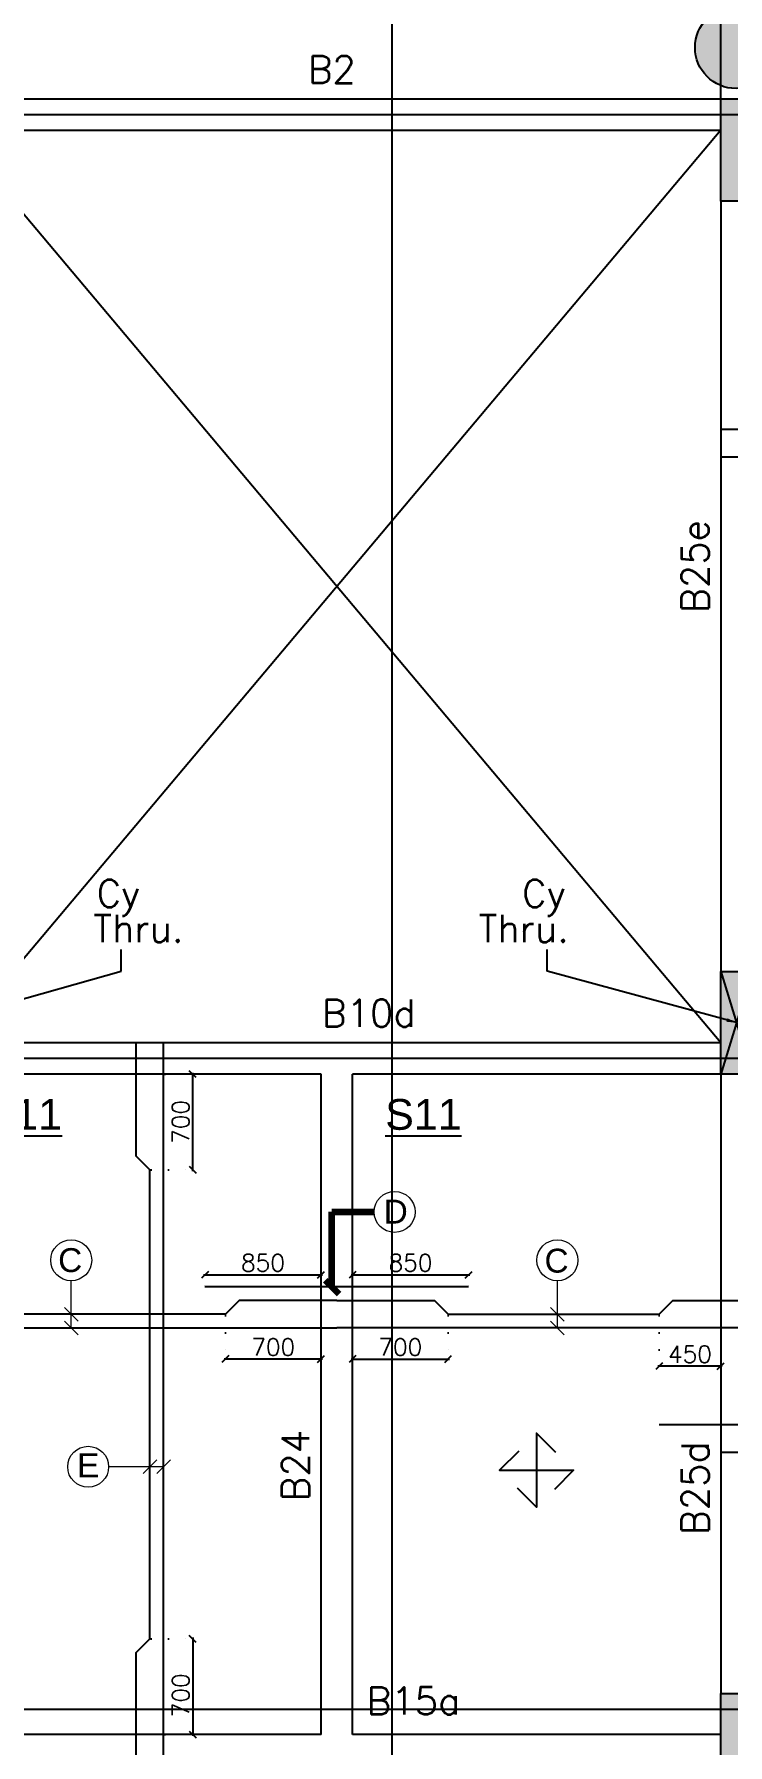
# Model space of a CAD drawing. Header units: millimetres. Extents: x 1772430 to 1864909, y -1443517 to -1381610.
# Drawn here: x 1799122 to 1804198, y -1407685 to -1395162 of the extents above; entities that cross this region are included whole.
import ezdxf

# ---------------------------------------------------------------- set-up
doc = ezdxf.new("R2010")
doc.units = ezdxf.units.MM
doc.header["$LTSCALE"] = 100
doc.header["$MEASUREMENT"] = 0
doc.header["$PDMODE"] = 98
for name, pattern in [('1', [0]), ('ACAD_ISO02W100', [15, 12, -3]), ('CENTER2', [28.575000000000003, 19.05, -3.175, 3.175, -3.175]), ('CONTINOUS', [0]), ('DOT', [0.25, 0, -0.25]), ('HIDDEN', [0.375, 0.25, -0.125])]:
    doc.linetypes.add(name, pattern=pattern)
for name, color, linetype in [('BEAM NO', 7, '1'), ('BEAM-230X450', 31, 'Continuous'), ('BEAM-230X600', 150, 'Continuous'), ('BEAM-300X600', 4, 'Continuous'), ('DIM', 191, 'Continuous'), ('Projection', 5, 'Continuous'), ('Roof', 7, 'Continuous'), ('s-steel', 1, 'Continuous'), ('S-STRU. CUTOUT', 3, 'Continuous'), ('SLAB NO.', 4, 'Continuous'), ('STEEL', 1, 'Continuous'), ('STR.COLUMN', 1, 'Continuous')]:
    doc.layers.add(name, color=color, linetype=linetype)
for name, color, linetype, lineweight in [('CENTER_LINE', 8, 'CENTER2', 25), ('GRID', 252, 'ACAD_ISO02W100', 9), ('LEADER', 191, 'Continuous', 15), ('S-B5-230X600', 120, 'HIDDEN', 25), ('SLAB STEEL MARK', 133, 'Continuous', 30)]:
    doc.layers.add(name, color=color, linetype=linetype, lineweight=lineweight)
doc.styles.add('AR', font='', dxfattribs={"width": 0.8})
doc.styles.add('DEEPAK', font='arial.ttf')
doc.styles.add('ROMANS', font='romans.shx')
doc.styles.add('RS', font='romans.shx', dxfattribs={"width": 0.9})
doc.styles.add('style1', font='arial.ttf')
doc.styles.get('AR').set_extended_font_data('Arial Unicode MS')
doc.dimstyles.new('100', dxfattribs={"dimtxt": 180, "dimasz": 80, "dimexe": 0.18, "dimexo": 0.0625, "dimgap": 1, "dimtad": 1, "dimdec": 0, "dimzin": 0, "dimdsep": 46, "dimtxsty": 'AR', "dimblk": 'DOT', "dimcen": 0.09, "dimse1": 1, "dimse2": 1, "dimclrd": 50, "dimclrt": 256, "dimadec": 0, "dimazin": 0, "dimtfac": 1, "dimtdec": 0, "dimtix": 1, "dimtofl": 0, "dimtmove": 2, "dimatfit": 0, "dimfxl": 1, "dimtolj": 1, "dimtzin": 0, "dimlwd": -1, "dimarcsym": 0})
doc.dimstyles.new('KRUNAL-MM', dxfattribs={"dimtxt": 50, "dimasz": 35, "dimexe": 25, "dimexo": 0, "dimgap": 15, "dimtad": 1, "dimdec": 0, "dimzin": 0, "dimdsep": 46, "dimtxsty": 'RS', "dimblk": 'OBLIQUE', "dimcen": 0, "dimdle": 25, "dimclrd": 256, "dimclre": 256, "dimclrt": 7, "dimadec": 0, "dimazin": 0, "dimtfac": 1, "dimtdec": 0, "dimtix": 1, "dimtmove": 0, "dimatfit": 2, "dimfxl": 1, "dimtolj": 1, "dimtzin": 0, "dimlwd": -1, "dimlwe": -1, "dimarcsym": 0})
doc.dimstyles.new('pag', dxfattribs={"dimtxt": 180, "dimasz": 150, "dimexe": 100, "dimexo": 0, "dimgap": 50, "dimtad": 1, "dimdec": 0, "dimzin": 0, "dimdsep": 46, "dimtxsty": 'ROMANS', "dimblk": 'OBLIQUE', "dimcen": 0, "dimdle": 100, "dimclrd": 256, "dimclre": 256, "dimclrt": 256, "dimadec": 0, "dimazin": 0, "dimtfac": 1, "dimtdec": 0, "dimtmove": 2, "dimatfit": 3, "dimfxl": 1, "dimtolj": 1, "dimtzin": 0, "dimlwd": -1, "dimlwe": -1, "dimarcsym": 0})

# ---------------------------------------------------------------- blocks, each defined once
blk = doc.blocks.new('Roof')
at = {"layer": 'Roof', "color": 6, "const_width": 10}
blk.add_lwpolyline([(1858436.077483638, -1397248.806724623), (1844736.104979049, -1400678.482938859), (1844736.104979049, -1399748.806724623), (1804146.104974095, -1399748.957714752), (1804146.104974091, -1397248.806724619)], close=True, dxfattribs=at)
blk = doc.blocks.new('FIRST FLOOR COLUMNS')
at = {"layer": 'CENTER_LINE', "ltscale": 50}
for p, q in [((17924.99999999907, -41973.1161462171), (17924.99999999907, 11660.11409838125)), ((68022.25780571625, -115), (-4699.232308062259, -115)), ((68022.25780571625, -7025), (-4699.232308062259, -7025)), ((68022.25780571764, -11790), (-4699.232308060862, -11790))]:
    blk.add_line(p, q, dxfattribs=at)
blk = doc.blocks.new('COL')
h = blk.add_hatch(color=2)
h.dxf.hatch_style = 1
h.paths.add_polyline_path([(1804146.104974095, -1406138.806724623), (1804376.104974095, -1406138.806724623), (1804376.104974095, -1406888.806724623), (1804146.104974095, -1406888.806724623)])
at = {"layer": 'STR.COLUMN', "transparency": 33554687}
h = blk.add_hatch(color=256, dxfattribs=at)
h.dxf.hatch_style = 1
h.paths.add_polyline_path([(1804146.104974095, -1400498.806724623), (1804376.104974095, -1400498.806724623), (1804376.104974095, -1399978.806724624), (1804596.104974095, -1399978.806724624), (1804596.104974095, -1399748.806724623), (1804146.104974095, -1399748.806724623)])
h = blk.add_hatch(color=256, dxfattribs=at)
h.dxf.hatch_style = 1
h.paths.add_polyline_path([(1804146.104974095, -1412173.806724623), (1804596.104974095, -1412173.806724623), (1804596.104974095, -1411423.806724623), (1804146.104974095, -1411423.806724623)])
at = {"layer": 'STR.COLUMN', "color": 5}
blk.add_lwpolyline([(1804146.104974095, -1399748.806724623), (1804596.104974095, -1399748.806724623), (1804596.104974095, -1399978.806724624), (1804376.104974095, -1399978.806724624), (1804376.104974095, -1400498.806724623), (1804146.104974095, -1400498.806724623), (1804146.104974095, -1399748.806724623)], close=True, dxfattribs=at)
for points in [[(1804146.104974095, -1406138.806724623), (1804376.104974095, -1406138.806724623), (1804376.104974095, -1406888.806724623), (1804146.104974095, -1406888.806724623), (1804146.104974095, -1406138.806724623)], [(1804146.104974095, -1406138.806724623), (1804376.104974095, -1406888.806724623)], [(1804376.104974095, -1406138.806724623), (1804146.104974095, -1406888.806724623)], [(1804146.104974095, -1411423.806724623), (1804596.104974095, -1411423.806724623), (1804596.104974095, -1412173.806724623), (1804146.104974095, -1412173.806724623), (1804146.104974095, -1411423.806724623)]]:
    blk.add_lwpolyline(points, dxfattribs=at)
blk = doc.blocks.new('Col_600 Dia')
at = {"layer": 'STR.COLUMN'}
h = blk.add_hatch(color=5, dxfattribs=at)
h.dxf.hatch_style = 1
edge = h.paths.add_edge_path()
edge.add_arc((1853153.604973638, -1399373.806722028), 300.000000000145, 0, 360)
blk.add_circle((1853153.604973638, -1399373.806722028), 300.000000000145, dxfattribs=at)
blk = doc.blocks.new('Elevation_Col')
at = {"layer": 'STR.COLUMN'}
blk.add_blockref('Col_600 Dia', (-48895, -1.70338898897171e-06), dxfattribs=at)
blk = doc.blocks.new('_Oblique')
at = {"color": 0, "linetype": 'ByBlock', "lineweight": -2}
blk.add_line((-0.5, -0.5), (0.5, 0.5), dxfattribs=at)
blk = doc.blocks.new('*D86')
at = {"layer": 'Defpoints', "color": 0, "transparency": 16777216}
for p in [(1800520.933886418, -1404533.181119598), (1801221.109333406, -1404633.181120043), (1800520.933886418, -1404860.561923223)]:
    blk.add_point(p, dxfattribs=at)
at = {"layer": 'DIM', "color": 191, "linetype": 'DOT', "ltscale": 5, "transparency": 16777216}
for p, q in [((1800520.933886418, -1404543.181119598), (1800520.933886418, -1404870.561923223)), ((1801221.109333406, -1404643.181120043), (1801221.109333406, -1404870.561923223))]:
    blk.add_line(p, q, dxfattribs=at)
at = {"layer": 'DIM', "color": 191, "ltscale": 5, "transparency": 16777216}
blk.add_line((1801231.109333406, -1404860.561923223), (1800510.933886418, -1404860.561923223), dxfattribs=at)
at = {"layer": 'DIM', "color": 191, "linetype": 'ByBlock', "transparency": 16777216, "xscale": 50, "yscale": 50, "zscale": 50, "rotation": 180}
blk.add_blockref('_Oblique', (1800520.933886418, -1404860.561923223), dxfattribs=at)
at = {"layer": 'DIM', "color": 191, "linetype": 'ByBlock', "transparency": 16777216, "xscale": 50, "yscale": 50, "zscale": 50}
blk.add_blockref('_Oblique', (1801221.109333406, -1404860.561923223), dxfattribs=at)
at = {"layer": 'DIM', "color": 7, "transparency": 16777216, "insert": (1800871.021609912, -1404773.061923223), "char_height": 125, "attachment_point": 5, "style": 'ROMANS'}
blk.add_mtext('\\A1;700', dxfattribs=at)
blk = doc.blocks.new('*D87')
at = {"layer": 'Defpoints', "color": 0, "transparency": 16777216}
for p in [(1803696.47339811, -1404533.17748196), (1804146.114197638, -1404633.180627941), (1803696.47339811, -1404913.110265358)]:
    blk.add_point(p, dxfattribs=at)
at = {"layer": 'DIM', "color": 191, "linetype": 'DOT', "ltscale": 5, "transparency": 16777216}
for p, q in [((1803696.47339811, -1404543.17748196), (1803696.47339811, -1404923.110265358)), ((1804146.114197638, -1404643.180627941), (1804146.114197638, -1404923.110265358))]:
    blk.add_line(p, q, dxfattribs=at)
at = {"layer": 'DIM', "color": 191, "ltscale": 5, "transparency": 16777216}
blk.add_line((1804156.114197638, -1404913.110265358), (1803686.47339811, -1404913.110265358), dxfattribs=at)
at = {"layer": 'DIM', "color": 191, "linetype": 'ByBlock', "transparency": 16777216, "xscale": 50, "yscale": 50, "zscale": 50, "rotation": 180}
blk.add_blockref('_Oblique', (1803696.47339811, -1404913.110265358), dxfattribs=at)
at = {"layer": 'DIM', "color": 191, "linetype": 'ByBlock', "transparency": 16777216, "xscale": 50, "yscale": 50, "zscale": 50}
blk.add_blockref('_Oblique', (1804146.114197638, -1404913.110265358), dxfattribs=at)
at = {"layer": 'DIM', "color": 7, "transparency": 16777216, "insert": (1803921.293797874, -1404825.610265358), "char_height": 125, "attachment_point": 5, "style": 'ROMANS'}
blk.add_mtext('\\A1;450', dxfattribs=at)
blk = doc.blocks.new('*D88')
at = {"layer": 'Defpoints', "color": 0, "transparency": 16777216}
for p in [(1802151.285285315, -1404533.181119598), (1801451.109838328, -1404633.181120043), (1802151.285285315, -1404860.561923223)]:
    blk.add_point(p, dxfattribs=at)
at = {"layer": 'DIM', "color": 191, "linetype": 'DOT', "ltscale": 5, "transparency": 16777216}
for p, q in [((1801451.109838328, -1404643.181120043), (1801451.109838328, -1404870.561923223)), ((1802151.285285315, -1404543.181119598), (1802151.285285315, -1404870.561923223))]:
    blk.add_line(p, q, dxfattribs=at)
at = {"layer": 'DIM', "color": 191, "ltscale": 5, "transparency": 16777216}
blk.add_line((1801441.109838328, -1404860.561923223), (1802161.285285315, -1404860.561923223), dxfattribs=at)
at = {"layer": 'DIM', "color": 191, "linetype": 'ByBlock', "transparency": 16777216, "xscale": 50, "yscale": 50, "zscale": 50, "rotation": 180}
blk.add_blockref('_Oblique', (1801451.109838328, -1404860.561923223), dxfattribs=at)
at = {"layer": 'DIM', "color": 191, "linetype": 'ByBlock', "transparency": 16777216, "xscale": 50, "yscale": 50, "zscale": 50}
blk.add_blockref('_Oblique', (1802151.285285315, -1404860.561923223), dxfattribs=at)
at = {"layer": 'DIM', "color": 7, "transparency": 16777216, "insert": (1801801.197561821, -1404773.061923223), "char_height": 125, "attachment_point": 5, "style": 'ROMANS'}
blk.add_mtext('\\A1;700', dxfattribs=at)
blk = doc.blocks.new('*D90')
at = {"layer": 'Defpoints', "color": 0, "transparency": 16777216}
for p in [(1801221.109579122, -1404244.126155641), (1800371.109579122, -1404333.183057214), (1801221.109579122, -1404333.18305721)]:
    blk.add_point(p, dxfattribs=at)
at = {"layer": 'DIM', "color": 191, "ltscale": 5, "transparency": 16777216}
blk.add_line((1800361.109579122, -1404244.126155641), (1801231.109579122, -1404244.126155641), dxfattribs=at)
at = {"layer": 'DIM', "color": 191, "linetype": 'DOT', "ltscale": 5, "transparency": 16777216}
for p, q in [((1800371.109579122, -1404323.183057214), (1800371.109579122, -1404234.126155641)), ((1801221.109579122, -1404323.18305721), (1801221.109579122, -1404234.126155641))]:
    blk.add_line(p, q, dxfattribs=at)
at = {"layer": 'DIM', "color": 191, "linetype": 'ByBlock', "transparency": 16777216, "xscale": 50, "yscale": 50, "zscale": 50, "rotation": 180}
blk.add_blockref('_Oblique', (1800371.109579122, -1404244.126155641), dxfattribs=at)
at = {"layer": 'DIM', "color": 191, "linetype": 'ByBlock', "transparency": 16777216, "xscale": 50, "yscale": 50, "zscale": 50}
blk.add_blockref('_Oblique', (1801221.109579122, -1404244.126155641), dxfattribs=at)
at = {"layer": 'DIM', "color": 7, "transparency": 16777216, "insert": (1800796.109579122, -1404156.626155641), "char_height": 125, "attachment_point": 5, "style": 'ROMANS'}
blk.add_mtext('\\A1;850', dxfattribs=at)
blk = doc.blocks.new('*D91')
at = {"layer": 'Defpoints', "color": 0, "transparency": 16777216}
for p in [(1802301.108933347, -1404244.126013549), (1801451.108933334, -1404333.182915123), (1802301.108933347, -1404333.18291512)]:
    blk.add_point(p, dxfattribs=at)
at = {"layer": 'DIM', "color": 191, "ltscale": 5, "transparency": 16777216}
blk.add_line((1801441.108933334, -1404244.126013549), (1802311.108933347, -1404244.126013549), dxfattribs=at)
at = {"layer": 'DIM', "color": 191, "linetype": 'DOT', "ltscale": 5, "transparency": 16777216}
for p, q in [((1801451.108933334, -1404323.182915123), (1801451.108933334, -1404234.126013549)), ((1802301.108933347, -1404323.18291512), (1802301.108933347, -1404234.126013549))]:
    blk.add_line(p, q, dxfattribs=at)
at = {"layer": 'DIM', "color": 191, "linetype": 'ByBlock', "transparency": 16777216, "xscale": 50, "yscale": 50, "zscale": 50, "rotation": 180}
blk.add_blockref('_Oblique', (1801451.108933334, -1404244.126013549), dxfattribs=at)
at = {"layer": 'DIM', "color": 191, "linetype": 'ByBlock', "transparency": 16777216, "xscale": 50, "yscale": 50, "zscale": 50}
blk.add_blockref('_Oblique', (1802301.108933347, -1404244.126013549), dxfattribs=at)
at = {"layer": 'DIM', "color": 7, "transparency": 16777216, "insert": (1801876.10893334, -1404156.626013549), "char_height": 125, "attachment_point": 5, "style": 'ROMANS'}
blk.add_mtext('\\A1;850', dxfattribs=at)
blk = doc.blocks.new('*D137')
at = {"layer": 'Defpoints', "color": 0, "transparency": 16777216}
for p in [(1800068.29974914, -1402774.665760552), (1800281.49396832, -1402774.665760552), (1799968.648103636, -1403474.665760552)]:
    blk.add_point(p, dxfattribs=at)
at = {"layer": 'DIM', "color": 191, "linetype": 'DOT', "ltscale": 5, "transparency": 16777216}
for p, q in [((1800078.29974914, -1402774.665760552), (1800291.49396832, -1402774.665760552)), ((1799978.648103636, -1403474.665760552), (1800291.49396832, -1403474.665760552))]:
    blk.add_line(p, q, dxfattribs=at)
at = {"layer": 'DIM', "color": 191, "ltscale": 5, "transparency": 16777216}
blk.add_line((1800281.49396832, -1403484.665760552), (1800281.49396832, -1402764.665760552), dxfattribs=at)
at = {"layer": 'DIM', "color": 191, "linetype": 'ByBlock', "transparency": 16777216, "xscale": 50, "yscale": 50, "zscale": 50}
for p, rotation in [((1800281.49396832, -1402774.665760552), 90), ((1800281.49396832, -1403474.665760552), 270)]:
    blk.add_blockref('_Oblique', p, dxfattribs=dict(at, rotation=rotation))
at = {"layer": 'DIM', "color": 7, "transparency": 16777216, "insert": (1800193.99396832, -1403124.665760552), "char_height": 125, "attachment_point": 5, "rotation": 90, "style": 'ROMANS'}
blk.add_mtext('\\A1;700', dxfattribs=at)
blk = doc.blocks.new('*D138')
at = {"layer": 'Defpoints', "color": 0, "transparency": 16777216}
for p in [(1799968.578275301, -1406909.665760552), (1800068.580871605, -1407609.665760552), (1800281.700642928, -1407609.665760552)]:
    blk.add_point(p, dxfattribs=at)
at = {"layer": 'DIM', "color": 191, "linetype": 'DOT', "ltscale": 5, "transparency": 16777216}
for p, q in [((1799978.578275301, -1406909.665760552), (1800291.700642928, -1406909.665760552)), ((1800078.580871605, -1407609.665760552), (1800291.700642928, -1407609.665760552))]:
    blk.add_line(p, q, dxfattribs=at)
at = {"layer": 'DIM', "color": 191, "ltscale": 5, "transparency": 16777216}
blk.add_line((1800281.700642928, -1406899.665760552), (1800281.700642928, -1407619.665760552), dxfattribs=at)
at = {"layer": 'DIM', "color": 191, "linetype": 'ByBlock', "transparency": 16777216, "xscale": 50, "yscale": 50, "zscale": 50}
for p, rotation in [((1800281.700642928, -1406909.665760552), 90), ((1800281.700642928, -1407609.665760552), 270)]:
    blk.add_blockref('_Oblique', p, dxfattribs=dict(at, rotation=rotation))
at = {"layer": 'DIM', "color": 7, "transparency": 16777216, "insert": (1800194.200642928, -1407322.165760552), "char_height": 125, "attachment_point": 5, "rotation": 90, "style": 'ROMANS'}
blk.add_mtext('\\A1;700', dxfattribs=at)
blk = doc.blocks.new('*U41')
at = {"layer": 'STEEL'}
for points in [[(707738.0564169867, 27916.33438346686), (707888.0564169867, 27766.33438346686), (707888.0564169867, 28344.32676437648), (708038.0564169867, 28194.32676437648)], [(707749.0602265319, 28205.33057392167), (707599.0602265319, 28055.33057392167), (708177.0526074416, 28055.33057392167), (708027.0526074416, 27905.33057392167)]]:
    blk.add_lwpolyline(points, dxfattribs=at)
blk = doc.blocks.new('_Dot')
at = {"linetype": 'ByBlock', "lineweight": -2}
blk.add_line((-0.5, 0), (-1, 0), dxfattribs=at)
at = {"linetype": 'ByBlock', "const_width": 0.5}
blk.add_lwpolyline([(-0.25, 0, 1), (0.25, 0, 1)], format="xyb", close=True, dxfattribs=at)
blk = doc.blocks.new('G$C0A517DD0')
at = {"layer": 'BEAM NO', "ltscale": 500, "style": 'ROMANS'}
for s, rotation, p in [('Cy', 359.9999731095184, (15762.36464933166, -5917.206120868446)), ('Cy', 2.689048165283555e-05, (18876.35946783191, -5917.206290720263)), ('Thru.', 359.9999731095184, (15737.71114199096, -6174.485227300785)), ('Thru.', 2.689048165283555e-05, (18558.15583231533, -6174.485558064887))]:
    blk.add_text(s, height=200, rotation=rotation, dxfattribs=at).set_placement(p)
at = {"color": 251}
for points in [[(14595.00000009593, -6764.999999681022), (15941.28274770943, -6387.532075802563), (15941.28274770943, -6226.818866459187)], [(20452.80054469779, -6764.999999681022), (19059.34613135876, -6387.532075802563), (19059.34613135876, -6226.818866459187)]]:
    blk.add_leader(points, dimstyle='100', override={"dimgap": 1, "dimtad": 0, "dimfxl": 2, "dimfxlon": 1}, dxfattribs=at)

msp = doc.modelspace()

# ---------------------------------------------------------------- linework, layer by layer
at = {"layer": 'BEAM-230X450', "linetype": 'HIDDEN', "ltscale": 750}
for p, q in [((1801221.103672717, -1407609.665760552), (1801221.106795511, -1402774.665612001)), ((1801451.103672717, -1407609.665760552), (1801451.10679551, -1402774.665760552))]:
    msp.add_line(p, q, dxfattribs=at)
at = {"layer": 'BEAM-230X600', "linetype": 'CONTINOUS', "ltscale": 750}
for p, q in [((1798526.104974095, -1395634.665760552), (1804146.104974095, -1395634.665760552)), ((1798526.104974095, -1395864.665760552), (1804146.104974095, -1395864.665760552)), ((1804146.104974095, -1396384.665760552), (1804146.104974095, -1402024.665760552)), ((1804146.104974095, -1402544.665760552), (1798526.104974095, -1402544.665760552))]:
    msp.add_line(p, q, dxfattribs=at)
at = {"layer": 'BEAM-230X600', "linetype": 'HIDDEN', "ltscale": 750}
for p, q in [((1801221.106795511, -1402774.665760552), (1798526.104974095, -1402774.665760552)), ((1804146.104974095, -1402774.665760552), (1801451.10679551, -1402774.665760552)), ((1804146.104974095, -1402774.665760552), (1804146.104974095, -1407309.665760552))]:
    msp.add_line(p, q, dxfattribs=at)
at = {"layer": 'BEAM-300X600', "linetype": 'HIDDEN', "ltscale": 750}
for p, q in [((1801221.103672717, -1407609.665760552), (1798526.104974095, -1407609.665760552)), ((1804146.104974095, -1407609.665760552), (1801451.103672717, -1407609.665760552))]:
    msp.add_line(p, q, dxfattribs=at)
at = {"layer": 'LEADER'}
for centre in [(1801759.645875272, -1403783.498107506), (1799392.19469838, -1404137.636978528), (1802950.769568906, -1404137.636978528), (1799516.544162736, -1405649.24237279, -0.1185533851928863)]:
    msp.add_circle(centre, 150, dxfattribs=at)
at = {"layer": 'Projection', "linetype": 'CONTINOUS', "ltscale": 750}
msp.add_lwpolyline([(1804146.104974095, -1395634.665760552), (1804146.104974095, -1394244.804820656), (1813336.104974095, -1394244.804820668), (1813336.104974095, -1395634.665760495)], dxfattribs=at)
at = {"layer": 's-steel'}
for points in [[(1808704.992748599, -1398056.274488094), (1807640.925513289, -1398056.272568069), (1807540.925513289, -1398156.272568069), (1804975.745773623, -1398156.269024085), (1804875.745773623, -1398056.269024086), (1804146.104974095, -1398056.269024086)], [(1804146.104974095, -1398256.268493121), (1808704.992748599, -1398256.272419874)], [(1799868.578275443, -1408359.665760552), (1799868.578275424, -1407009.665760675), (1799968.578275316, -1406909.665372857), (1799968.648103052, -1403474.665760546), (1799868.371599986, -1403374.665760669), (1799868.405518648, -1402544.665760552)], [(1800068.580866028, -1407909.665760552), (1800068.580272413, -1402544.665760552)], [(1802301.108933347, -1404333.182915123), (1800371.109579122, -1404333.183057216)], [(1801336.109585867, -1404433.182894491), (1800620.933886418, -1404433.181119598), (1800520.933886418, -1404533.181119598), (1798976.104974095, -1404533.17748196), (1798876.104974095, -1404433.17748196), (1797846.104974095, -1404433.17748196)], [(1801336.109585867, -1404433.182894491), (1802051.285285315, -1404433.181119598), (1802151.285285315, -1404533.181119598), (1803696.47339811, -1404533.17748196), (1803796.47339811, -1404433.17748196), (1804826.104974095, -1404433.17748196)], [(1798301.104974095, -1404633.177397943), (1801336.109585867, -1404633.18091325)], [(1804376.104974095, -1404633.177137346), (1801336.109585867, -1404633.18091325)], [(1806876.105227591, -1405343.466210472), (1806261.100960277, -1405343.464435579), (1806161.100960277, -1405443.464435579), (1804726.104974095, -1405443.460797941), (1804626.104974095, -1405343.460797942), (1803696.104974095, -1405343.460797942)], [(1804146.104974095, -1405543.461378528), (1806876.105227591, -1405543.464229232)]]:
    msp.add_lwpolyline(points, dxfattribs=at)
at = {"layer": 'S-STRU. CUTOUT', "ltscale": 750}
for p, q in [((1804146.104974095, -1402544.665760552), (1798526.104974095, -1395864.665760552)), ((1804146.104974095, -1395864.665760552), (1798526.104974095, -1402544.665760552))]:
    msp.add_line(p, q, dxfattribs=at)

# ---------------------------------------------------------------- block references
at = {"color": 251}
msp.add_blockref('G$C0A517DD0', (1783816.104974095, -1395634.665760552), dxfattribs=at)
at = {"layer": 'GRID'}
msp.add_blockref('FIRST FLOOR COLUMNS', (1783816.104974095, -1395636.101342463), dxfattribs=at)
at = {"layer": 'Roof'}
msp.add_blockref('Roof', (0, 4114.140964071499), dxfattribs=at)
at = {"layer": 'S-B5-230X600', "xscale": 0.9375000000000001, "yscale": 0.9375000000000001, "zscale": 0.9375000000000001, "rotation": 269.9999999999999}
msp.add_blockref('*U41', (1776496.731910355, -742030.1197187882), dxfattribs=at)
at = {"layer": 'STR.COLUMN'}
for name in ['Elevation_Col', 'COL']:
    msp.add_blockref(name, (0, 4114.140964071499), dxfattribs=at)

# ---------------------------------------------------------------- texts
at = {"layer": 'BEAM NO', "ltscale": 500, "style": 'ROMANS'}
for s, rotation, p in [('B2', 359.9999731095184, (1801123.84285434, -1395519.530268647, 1.004906717452237e-09)), ('B25e', 89.99997310951831, (1804059.516229779, -1399396.89702211, 1.004906717452237e-09)), ('B10d', 359.9999731095184, (1801227.47355036, -1402429.536820007, 1.004906717452237e-09)), ('B24', 89.99997310951831, (1801134.517309361, -1405901.885924724, 1.004906717452237e-09)), ('B25d', 89.99997310951831, (1804059.516229779, -1406148.110555074, 1.004906717452237e-09)), ('B15a', 359.9999731095184, (1801554.74429532, -1407462.336142484, 1.004906717452237e-09))]:
    msp.add_text(s, height=200, rotation=rotation, dxfattribs=at).set_placement(p)
at = {"layer": 'SLAB NO.', "color": 42, "style": 'DEEPAK'}
for p in [(1798765.808175488, -1403182.318583879), (1801690.809423811, -1403182.320473056)]:
    msp.add_text('%%US11', height=225, dxfattribs=at).set_placement(p)
at = {"layer": 'SLAB STEEL MARK', "style": 'style1'}
for s, p in [('D', (1801679.442682854, -1403868.940228501)), ('C', (1799296.610830944, -1404224.030230588)), ('C', (1802856.773569525, -1404228.024981058)), ('E', (1799435.30528008, -1405725.823779838, -0.1185533851928863))]:
    msp.add_text(s, height=175, dxfattribs=at).set_placement(p)

# ---------------------------------------------------------------- dimensions: what is measured, and where the dimension line sits
at = {"layer": 'DIM', "linetype": 'DOT', "ltscale": 5}
for base, p1, p2, angle, picture, middle in [((1800281.49396832, -1402774.665760552), (1799968.648103636, -1403474.665760552, 0.03363074312007934), (1800068.29974914, -1402774.665760552), 89.99999999999999, '*D137', (1800281.49396832, -1403124.665760552)), ((1800281.700642928, -1407609.665760552), (1799968.578275301, -1406909.665760552), (1800068.580871605, -1407609.665760552), 270, '*D138', (1800281.700642928, -1407322.165760552))]:
    dim = msp.add_linear_dim(base=base, p1=p1, p2=p2, angle=angle, dimstyle='pag', override={"dimtxt": 125, "dimasz": 50, "dimexe": 10, "dimexo": 10, "dimgap": 25, "dimtxsty": 'ROMANS', "dimdle": 10, "dimclrd": 191, "dimclre": 191, "dimclrt": 7, "dimtix": 1, "dimtmove": 1}, dxfattribs=at)
    dim.commit()
    dim.dimension.update_dxf_attribs({"geometry": picture, "text_midpoint": middle, "dimtype": 128})
for base, p1, p2, picture, middle in [((1801221.109579122, -1404244.126155641), (1800371.109579122, -1404333.183057214), (1801221.109579122, -1404333.18305721), '*D90', (1800796.109579122, -1404156.626155641)), ((1802301.108933347, -1404244.126013549), (1801451.108933334, -1404333.182915123), (1802301.108933347, -1404333.18291512), '*D91', (1801876.10893334, -1404156.626013549)), ((1802151.285285315, -1404860.561923223), (1801451.109838328, -1404633.181120043), (1802151.285285315, -1404533.181119598), '*D88', (1801801.197561821, -1404773.061923223))]:
    dim = msp.add_linear_dim(base=base, p1=p1, p2=p2, dimstyle='pag', override={"dimtxt": 125, "dimasz": 50, "dimexe": 10, "dimexo": 10, "dimgap": 25, "dimtxsty": 'ROMANS', "dimdle": 10, "dimclrd": 191, "dimclre": 191, "dimclrt": 7, "dimtix": 1, "dimtmove": 1}, dxfattribs=at)
    dim.commit()
    dim.dimension.update_dxf_attribs({"geometry": picture, "text_midpoint": middle})
for base, p1, p2, picture, middle in [((1800520.933886418, -1404860.561923223), (1801221.109333406, -1404633.181120043), (1800520.933886418, -1404533.181119598), '*D86', (1800871.021609912, -1404773.061923223)), ((1803696.47339811, -1404913.110265358), (1804146.114197638, -1404633.180627941), (1803696.47339811, -1404533.17748196), '*D87', (1803921.293797874, -1404825.610265358))]:
    dim = msp.add_linear_dim(base=base, p1=p1, p2=p2, angle=180, dimstyle='pag', override={"dimtxt": 125, "dimasz": 50, "dimexe": 10, "dimexo": 10, "dimgap": 25, "dimtxsty": 'ROMANS', "dimdle": 10, "dimclrd": 191, "dimclre": 191, "dimclrt": 7, "dimtix": 1, "dimtmove": 1}, dxfattribs=at)
    dim.commit()
    dim.dimension.update_dxf_attribs({"geometry": picture, "text_midpoint": middle})

# ---------------------------------------------------------------- leaders
at = {"layer": 'LEADER'}
for points, override in [([(1801301.164397097, -1404333.182915123), (1801301.164397097, -1403783.498107506), (1801609.645875272, -1403783.498107506)], {"dimscale": 1, "dimtxt": 50, "dimasz": 100, "dimgap": 15, "dimtad": 0, "dimtxsty": 'RS', "dimclrd": 256, "dimldrblk": 'Oblique', "dimlwd": 65535}), ([(1799392.194698392, -1404633.170802444), (1799392.19469838, -1404287.636978528)], {"dimasz": 100, "dimtad": 0, "dimldrblk": 'Oblique', "dimfxl": 0.0590551181102363, "dimarcsym": 1}), ([(1799392.194698395, -1404533.170802444), (1799392.19469838, -1404287.636978528)], {"dimasz": 100, "dimtad": 0, "dimldrblk": 'Oblique', "dimfxl": 0.0590551181102363, "dimarcsym": 1}), ([(1802950.769568894, -1404633.170802444), (1802950.769568906, -1404287.636978528)], {"dimasz": 100, "dimtad": 0, "dimldrblk": 'Oblique', "dimfxl": 0.0590551181102363, "dimarcsym": 1}), ([(1802950.769568891, -1404533.170802444), (1802950.769568906, -1404287.636978528)], {"dimasz": 100, "dimtad": 0, "dimldrblk": 'Oblique', "dimfxl": 0.0590551181102363, "dimarcsym": 1}), ([(1799968.580482299, -1405649.242372777, -0.1185533851928863), (1799666.544162736, -1405649.24237279, -0.1185533851928863)], {"dimasz": 100, "dimtad": 0, "dimldrblk": 'Oblique', "dimfxl": 0.0590551181102363, "dimarcsym": 1}), ([(1800068.580482299, -1405649.242372775, -0.1185533851928863), (1799666.544162736, -1405649.24237279, -0.1185533851928863)], {"dimasz": 100, "dimtad": 0, "dimldrblk": 'Oblique', "dimfxl": 0.0590551181102363, "dimarcsym": 1})]:
    msp.add_leader(points, dimstyle='KRUNAL-MM', override=override, dxfattribs=at)

doc.saveas('drawing.dxf')
